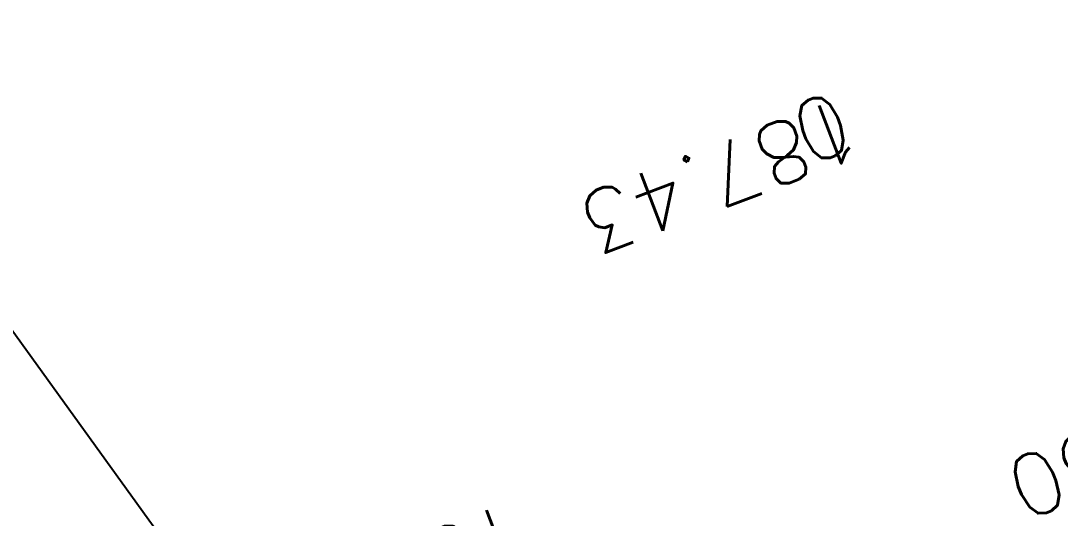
# Model space of a CAD drawing. Header units: centimetres. Extents: x 212517 to 243222, y -357108 to -330212.
# Drawn here: x 230074 to 230645, y -344753 to -344479 of the extents above; entities that cross this region are included whole.
import ezdxf
from ezdxf.enums import TextEntityAlignment as Align
from ezdxf.lldxf.tags import DXFTag

# ---------------------------------------------------------------- set-up
doc = ezdxf.new("R2010")
doc.units = ezdxf.units.CM
for name, color, linetype, plot in [('Fond topo - N', 252, 'Continuous', False), ('Fond topo - NCACHE', 252, 'Continuous', False), ('Fond topo - ZCACHE', 252, 'Continuous', False)]:
    doc.layers.add(name, color=color, linetype=linetype, plot=plot)
doc.layers.add('Fond topo - P', color=252, linetype='Continuous', lineweight=50)
doc.layers.add('Fond topo - VOI', color=252, linetype='Continuous', lineweight=25)
for name, color, linetype in [('Fond topo - Z', 252, 'Continuous'), ('Fond topo - Z_500', 252, 'Continuous'), ('prlm-VRD', 2, 'Continuous'), ('SA - EBC', 252, 'Continuous')]:
    doc.layers.add(name, color=color, linetype=linetype)
doc.styles.add('SIMPLEX', font='simplex_.ttf', dxfattribs={"height": 1.25})
tags = doc.linetypes.add('L8', pattern=[0.22500000894069674, 0.1500000059604645, -0.07500000298023224]).pattern_tags.tags
tags[6:7] = [DXFTag(74, 4), DXFTag(75, 0), DXFTag(340, '0'), DXFTag(46, 0.0), DXFTag(50, 0.0), DXFTag(44, 0.0), DXFTag(45, 0.0)]
tags[4:5] = [DXFTag(74, 4), DXFTag(75, 0), DXFTag(340, '0'), DXFTag(46, 0.0), DXFTag(50, 0.0), DXFTag(44, 0.0), DXFTag(45, 0.0)]

# ---------------------------------------------------------------- blocks, each defined once
blk = doc.blocks.new('PTOPO')
at = {"layer": 'Fond topo - NCACHE', "style": 'SIMPLEX'}
blk.add_attdef('MAT', text='', height=0.34, dxfattribs=at).set_placement((0.09999999986030161, -0.09999999962747097), align=Align.TOP_LEFT)
at = {"layer": 'Fond topo - ZCACHE', "style": 'SIMPLEX'}
blk.add_attdef('ALT', (0.09999999986030161, 0.09999999962747097), '', height=0.34, dxfattribs=at)
blk = doc.blocks.new('A$C1F970F0F')
at = {"layer": 'SA - EBC'}
h = blk.add_hatch(dxfattribs=at)
h.set_pattern_fill('_USER', color=256, scale=74.99999999999999, angle=-325.7236014113932, style=0, pattern_type=0)
h.set_pattern_definition([(34.27639858860678, (-277130161.1279894, -473864756.7787022), (-42.238928459823, 61.97477650275113), [])])
edge = h.paths.add_edge_path()
edge.add_line((5801.470568619522, -3162.013069131843), (4083.559282644929, -3271.123614088357))
edge.add_line((4083.559282644929, -3271.123614088356), (4014.481307725509, -3717.332461968055))
edge.add_line((4014.48130772551, -3717.332461968055), (3135.517961824245, -3810.19300101904))
edge.add_line((3135.517961824245, -3810.19300101904), (2274.245008604417, -3693.648081323564))
edge.add_line((2274.245008604417, -3693.648081323564), (1554.636776175834, -3420.099318784944))
edge.add_arc((2508.775769578408, -2315.674454232369), 1459.498372788833, 157.1868533427094, 229.1754823893534, ccw=False)
edge.add_arc((1966.013830892235, -2087.371785851423), 870.6752834691503, 94.3015183869224, 157.1868533106914, ccw=False)
edge.add_line((1900.708697991695, -1219.149067345796), (2859.239020416566, -1223.495634912559))
edge.add_arc((3100.860739749298, 1265.329539486049), 2500.526305395239, 264.4549516394795, 302.9422754293212)
edge.add_arc((4209.331858878893, -445.3369775435177), 462.1229708170858, 302.9422754305585, 376.8336969250394)
edge.add_arc((2214.122706379954, -1049.006753214115), 2546.655714682971, 16.8336969158998, 38.14703645440247)
edge.add_arc((3041.32627014761, -399.2990096244524), 1494.806919462396, 38.14703657403813, 72.97328584086019)
edge.add_line((3479.031970107599, 1029.988031775616), (2182.437305702805, 1414.38613606858))
edge.add_line((2182.437305702805, 1414.38613606858), (1056.590900019184, 1822.819186472099))
edge.add_arc((1766.412018482452, 3779.442320525911), 2081.398594438606, 212.7495497786225, 250.0603089288685, ccw=False)
edge.add_line((15.86575126143373, 2653.472571668582), (-104.0907319930869, 3091.26353710603))
edge.add_line((-104.0907319930869, 3091.26353710603), (-169.6986146466322, 3639.54836895815))
edge.add_line((-169.6986146466322, 3639.548368958149), (-35.58090533515337, 6158.014854826562))
edge.add_arc((-194.3533792400212, 7143.826589584332), 998.5156357593988, 279.1493507374978, 373.962283499627)
edge.add_arc((2392.201579171132, 7786.918955579627), 1666.786287877102, 172.6269749467245, 193.9622835974407, ccw=False)
edge.add_arc((-45.50651600643437, 8102.354993671941), 791.2455775503726, -7.373025019439765, 16.43829965925021)
edge.add_line((713.3969204091394, 8326.263765657093), (486.7428317772967, 9142.81155059313))
edge.add_line((486.7428317772967, 9142.811550593131), (1338.845530021721, 9564.23852196786))
edge.add_line((1338.845530021721, 9564.23852196786), (1632.623584095551, 8945.24637913095))
edge.add_line((1632.623584095551, 8945.246379130947), (1394.029444699765, 8829.874494032001))
edge.add_line((1394.029444699765, 8829.874494032001), (1731.997733793977, 8131.230781666551))
edge.add_arc((1233.216649704336, 7889.945865525577), 554.0766919865823, -19.640967550384175, 25.815335324856676, ccw=False)
edge.add_line((1755.055695752756, 7703.706797235046), (1558.214479468655, 6807.520788570679))
edge.add_line((1558.214479468655, 6807.52078857068), (1570.021725572625, 6609.158708993335))
edge.add_line((1570.021725572625, 6609.158708993335), (1852.913141606868, 5734.125706863067))
edge.add_line((1852.913141606869, 5734.125706863067), (2726.748207475315, 4020.986816292172))
edge.add_line((2726.748207475315, 4020.986816292172), (3802.352916265851, 4004.947770972833))
edge.add_arc((8355.58168857983, 5950.706307988518), 4951.552134169374, 203.138762427905, 230.8301436200186)
edge.add_arc((13583.66465597079, 12367.85935474512), 13228.79229856088, 230.8301435441083, 233.1638398044412)
edge.add_line((5652.622255943647, 1780.153648245416), (4998.697813068342, 1820.441475819727))
edge.add_line((4998.697813068342, 1820.441475819727), (4863.841220233488, 767.0816613875431))
edge.add_line((4863.841220233488, 767.0816613875434), (5595.355488733695, 631.185878681516))
edge.add_line((5595.355488733695, 631.1858786815158), (5852.747939948536, -2020.707044821664))
edge.add_line((5852.747939948536, -2020.707044821665), (5881.394298709887, -2966.563612924887))
edge.add_line((5881.394298709887, -2966.563612924887), (5801.470568619523, -3162.013069131842))
at = {"layer": 'Fond topo - VOI', "linetype": 'L8', "ltscale": 2, "flags": 128}
blk.add_lwpolyline([(3263.06660252163, 3715.505841009587), (3285.307576581867, 3741.786778505673), (3203.283475190866, 3811.201955087305), (2888.436678715389, 4077.649809826021), (2620.845431336551, 4399.237204472861), (2384.638580266579, 4840.694237244066), (2158.422420939783, 5324.927421112571), (2078.79087217103, 5309.014267906402)], dxfattribs=at)
at = {"layer": 'Fond topo - P', "ltscale": 2}
ref = blk.add_blockref('PTOPO', (2773.404731030534, 5054.780743182911), dxfattribs=dict(at, xscale=99.99999999999999, yscale=99.99999999999999, zscale=99.99999999999999, rotation=190.0656205306616))
ref.add_attrib('MAT', '0', dxfattribs={"layer": 'Fond topo - N', "color": 0, "ltscale": 2, "height": 33.99999999999999, "rotation": 190.0656204987762, "style": 'SIMPLEX'}).set_placement((2761.810889186852, 5062.879065745927), align=Align.TOP_LEFT)
ref.add_attrib('ALT', '187.43', (2761.319535039107, 5092.259821363178), dxfattribs={"layer": 'Fond topo - Z_500', "color": 0, "ltscale": 2, "height": 33.99999999999999, "rotation": 190.0656204987762, "style": 'SIMPLEX'})
ref = blk.add_blockref('PTOPO', (2384.638580266579, 4840.694237244066), dxfattribs=dict(at, xscale=99.99999999999994, yscale=99.99999999999994, zscale=99.99999999999994, rotation=190.0656205306617))
ref.add_attrib('MAT', '4981', dxfattribs={"layer": 'Fond topo - N', "color": 0, "ltscale": 2, "height": 33.99999999999999, "rotation": 190.0656204987762, "style": 'SIMPLEX'}).set_placement((2373.044738405568, 4848.792559715576), align=Align.TOP_LEFT)
ref.add_attrib('ALT', '187.35', (2540.176986931052, 4907.462005140071), dxfattribs={"layer": 'Fond topo - Z_500', "color": 0, "ltscale": 2, "height": 33.99999999999999, "rotation": 190.0656204987762, "style": 'SIMPLEX'})
ref = blk.add_blockref('PTOPO', (2981.793289373975, 4871.34340316339), dxfattribs=dict(at, xscale=99.99999999999999, yscale=99.99999999999999, zscale=99.99999999999999, rotation=272.1918074067796))
ref.add_attrib('MAT', '1', (2911.122645809965, 4855.915294668409), dxfattribs={"layer": 'Fond topo - N', "color": 0, "ltscale": 2, "height": 20, "rotation": 191.6844096686027, "style": 'SIMPLEX'})
ref.add_attrib('ALT', '187.50', (2963.730739472638, 4909.073729624864), dxfattribs={"layer": 'Fond topo - Z', "color": 0, "ltscale": 2, "height": 33.99999999999999, "rotation": 191.6844096686027, "style": 'SIMPLEX'})

msp = doc.modelspace()

# ---------------------------------------------------------------- block references
at = {"layer": 'prlm-VRD', "rotation": 10.72360141139323}
msp.add_blockref('A$C1F970F0F', (228762.2467792132, -350037.5300254133), dxfattribs=at)

doc.saveas('drawing.dxf')
